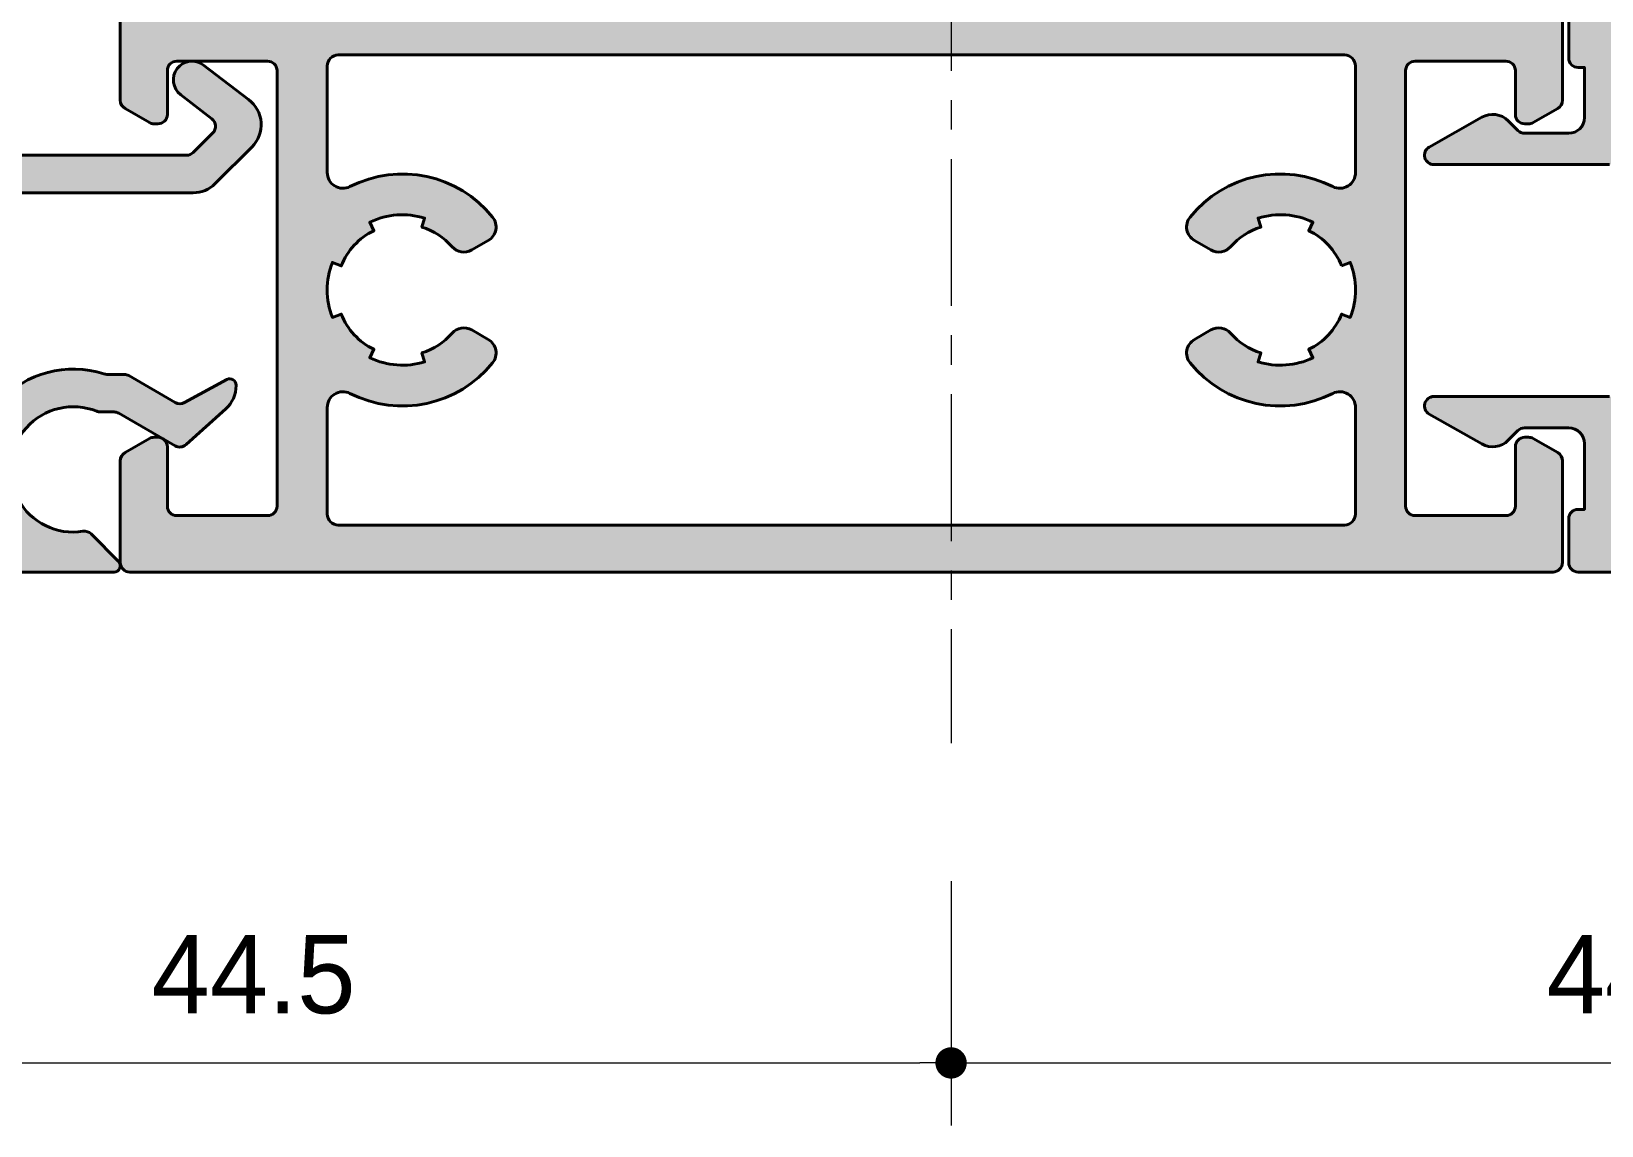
# Model space of a CAD drawing. Header units: millimetres. Extents: x -576 to 4430, y -1196 to 2690.
# Drawn here: x 66.3 to 116.4, y -751.3 to -716.4 of the extents above; entities that cross this region are included whole.
import ezdxf

# ---------------------------------------------------------------- set-up
doc = ezdxf.new("R2010")
doc.units = ezdxf.units.MM
doc.header["$LTSCALE"] = 0.25
doc.header["$MEASUREMENT"] = 0
doc.linetypes.add('CENTER', pattern=[2, 1.25, -0.25, 0.25, -0.25])
doc.layers.get('0').update_dxf_attribs({"lineweight": 5})
doc.layers.get('Defpoints').update_dxf_attribs({"lineweight": 5})
for name, color, linetype, lineweight in [('01_Aluminum', 4, 'Continuous', 40), ('01_Axis', 1, 'CENTER', 15), ('01_Dimension', 251, 'Continuous', 9)]:
    doc.layers.add(name, color=color, linetype=linetype, lineweight=lineweight)
doc.layers.add('01_Fill Aluminum', color=7, linetype='Continuous', lineweight=0, true_color=0xdcdcdc)
doc.styles.add('Aluk Text', font='GOTHIC.TTF')
doc.dimstyles.new('ALUK Manual 1-1', dxfattribs={"dimtxt": 2.5, "dimasz": 1, "dimexe": 2, "dimexo": 4, "dimgap": 1.5, "dimtad": 3, "dimdec": 1, "dimdsep": 46, "dimtxsty": 'Aluk Text', "dimblk": 'DOT', "dimcen": 0, "dimclrd": 256, "dimclre": 256, "dimclrt": 2, "dimaunit": 1, "dimadec": 0, "dimazin": 0, "dimtfac": 0.7, "dimtdec": 1, "dimtmove": 0, "dimatfit": 3, "dimldrblk": 'DOT', "dimfxl": 1, "dimtolj": 2, "dimlwd": -1, "dimlwe": -1, "dimarcsym": 0})

# ---------------------------------------------------------------- blocks, each defined once
blk = doc.blocks.new('_Dot')
at = {"color": 0, "linetype": 'ByBlock', "lineweight": -2}
blk.add_line((-0.5, 0), (-1, 0), dxfattribs=at)
at = {"color": 0, "linetype": 'ByBlock', "const_width": 0.5}
blk.add_lwpolyline([(-0.25, 0, 1), (0.25, 0, 1)], format="xyb", close=True, dxfattribs=at)
blk = doc.blocks.new('*D293')
at = {"layer": '01_Dimension', "ltscale": 0.25, "transparency": 16777216}
for p, q in [((51.12262027669476, -736.3827080516315), (51.12262027669476, -751.3007833236478)), ((95.62274950005758, -743.4993644168229), (95.62274950005758, -751.3007833236478)), ((52.12262027669476, -749.3007833236478), (94.62274950005758, -749.3007833236478))]:
    blk.add_line(p, q, dxfattribs=at)
at = {"layer": 'Defpoints', "color": 0, "ltscale": 0.25, "transparency": 16777216}
for p in [(51.12262027669476, -732.3827080516315), (95.62274950005758, -739.4993644168229), (95.62274950005758, -749.3007833236478)]:
    blk.add_point(p, dxfattribs=at)
at = {"layer": '01_Dimension', "ltscale": 0.25, "transparency": 16777216, "rotation": 180}
blk.add_blockref('_Dot', (51.12262027669476, -749.3007833236478), dxfattribs=at)
at = {"layer": '01_Dimension', "ltscale": 0.25, "transparency": 16777216}
blk.add_blockref('_Dot', (95.62274950005758, -749.3007833236478), dxfattribs=at)
at = {"layer": '01_Dimension', "color": 2, "ltscale": 0.25, "transparency": 16777216, "insert": (73.37268488837617, -746.4879009307178), "char_height": 2.5, "attachment_point": 5, "style": 'Aluk Text'}
blk.add_mtext('\\A2;44.5', dxfattribs=at)
blk = doc.blocks.new('*D294')
at = {"layer": '01_Dimension', "ltscale": 0.25, "transparency": 16777216}
for p, q in [((140.1226204633558, -736.3816966257813), (140.1226204633558, -751.3007833236474)), ((95.62274950005758, -743.4993644168229), (95.62274950005758, -751.3007833236474)), ((96.62274950005758, -749.3007833236474), (139.1226204633558, -749.3007833236474))]:
    blk.add_line(p, q, dxfattribs=at)
at = {"layer": 'Defpoints', "color": 0, "ltscale": 0.25, "transparency": 16777216}
for p in [(140.1226204633558, -732.3816966257813), (95.62274950005758, -739.4993644168229), (140.1226204633558, -749.3007833236474)]:
    blk.add_point(p, dxfattribs=at)
at = {"layer": '01_Dimension', "ltscale": 0.25, "transparency": 16777216, "rotation": 180}
blk.add_blockref('_Dot', (95.62274950005758, -749.3007833236474), dxfattribs=at)
at = {"layer": '01_Dimension', "ltscale": 0.25, "transparency": 16777216}
blk.add_blockref('_Dot', (140.1226204633558, -749.3007833236474), dxfattribs=at)
at = {"layer": '01_Dimension', "color": 2, "ltscale": 0.25, "transparency": 16777216, "insert": (117.8726849817067, -746.4879009307174), "char_height": 2.5, "attachment_point": 5, "style": 'Aluk Text'}
blk.add_mtext('\\A2;44.5', dxfattribs=at)

msp = doc.modelspace()

# ---------------------------------------------------------------- hatches: boundary and pattern name
at = {"layer": '01_Fill Aluminum', "ltscale": 0.25}
h = msp.add_hatch(color=256, dxfattribs=at)
h.dxf.hatch_style = 1
h.paths.add_polyline_path([(138.427722784093, -717.2398327739351, 0.414213562373108), (138.1277227840919, -716.9398327739349), (117.4228786388003, -716.9398327739358, 0.4142135623730811), (117.122878638801, -717.239832773936), (117.122878638801, -720.1398327739347, -0.4142135623730951), (116.622878638801, -720.6398327739347), (111.0228786387988, -720.6398327739347, -0.7734665372783174), (110.8769002896415, -720.0777443888868), (112.5545380394187, -719.1285701685578, -0.3370245678883059), (113.394212703256, -719.2428424711383), (113.7033350404081, -719.5519648082908, 0.1989123673794662), (113.9154670747639, -719.6398327739347), (115.3228786387999, -719.6398327739347, 0.4142135623730951), (115.8228786387999, -719.1398327739347), (115.8228786387999, -717.5398327739352), (115.6228786387992, -717.5398327739352, -0.4142135623730951), (115.3228786387999, -717.2398327739351), (115.3228786387999, -715.8398327739354, -0.4142135623730951), (115.6228786387992, -715.5398327739352), (138.3277227840927, -715.5398327739352, 0.4142135623730951), (138.6277227840919, -715.239832773936), (138.6277227840919, -669.9416451558685, 0.4142135623730979), (138.3277227840927, -669.6416451558683), (137.9767169309062, -669.6416451558683, -0.1763269807084874), (137.7838806480004, -669.5714584888041), (136.8102444454735, -668.7544807103635, -1.353562789777458), (138.0941476418966, -667.9234633376867, 0.3354367396455199), (138.3827750576502, -668.1416451558688), (139.8244745332222, -668.1416451558683, -0.4142135623731792), (140.1244745332233, -668.4416451558685), (140.1244745332251, -733.1398327739347, -0.4142135623730935), (139.6244745332251, -733.6398327739347), (115.6228786387992, -733.6398327739347, -0.4142135623732915), (115.3228786387981, -733.3398327739341), (115.3228786387999, -731.9398327739349, -0.4142135623729044), (115.6228786387992, -731.6398327739347), (115.8228786387999, -731.6398327739347), (115.8228786387999, -729.5395163543375, 0.4142135623730951), (115.3228786387999, -729.0395163543375), (113.9154670747639, -729.0395163543375, 0.1989123673796578), (113.7033350404081, -729.1273843199818), (113.394212703256, -729.4365066571339, -0.3370245678883899), (112.5545380394205, -729.5507789597149), (110.8734065286872, -728.5996280386165, -0.7681338758590105), (111.0228786387988, -728.0395163543384), (116.6228786387992, -728.0395163543375, -0.4142135623731179), (117.1228786387992, -728.5395163543375), (117.1228786387992, -731.6395163543397, 0.4142135623731151), (117.4228786388003, -731.9395163543389), (138.1277227840919, -731.939516354338, 0.4142135623730752), (138.427722784093, -731.6395163543378)])
h = msp.add_hatch(color=256, dxfattribs=at)
h.dxf.hatch_style = 1
h.paths.add_polyline_path([(74.12287843452305, -717.6398327741889, 0.4142135623730951), (73.82287843452377, -717.3398327741892), (70.92287843452414, -717.3398327741892, 0.4142135623730951), (70.62287843452305, -717.6398327741898), (70.62287843452305, -719.0398327741894, -0.4742974360923657), (70.26307081338837, -719.3338107469257, -0.1830809254934058), (70.05326319225333, -719.2996403953247), (69.2728784345245, -718.8490850453776, -0.2679491924310168), (69.12287843452305, -718.5892774242415), (69.12287843452305, -715.4398327741895, -0.4142135623730951), (70.12287843452305, -714.4398327741895), (70.32287843452377, -714.4398327741895, -0.414213562373095), (70.62287843452305, -714.7398327741893), (70.62287843452305, -715.3398327741887, 0.4142135623730951), (70.92287843452414, -715.6398327741894), (73.82286283377198, -715.6398327741894, 0.3405910713407194), (74.11295465764579, -715.416296711578), (74.38641016595011, -714.3788506963336, 0.3529849633643038), (74.24847197791587, -714.028365887208, -0.2715490385400059), (74.1473643712643, -713.8531209794559), (74.1473643712643, -712.3020268059012, -0.5062415994909248), (74.53708520607597, -712.015757401667), (76.45775396590489, -712.6177218518632, -0.1989123673788317), (76.92747240024346, -713.0104913930949), (77.07440167317418, -713.2915617291118, -0.5773502691906921), (76.88877704294555, -713.5840399277052), (76.6003554886529, -713.5719428059969), (75.5162922787722, -715.2800397023833, 0.1423287356552945), (75.42287937884157, -715.6015509930766), (75.42287937884157, -715.6398327741894, 0.7071067811867222), (75.98856480379163, -715.6398327741894), (80.02287937884194, -715.6398327741894, 0.4142135623730951), (80.32287937884121, -715.3398327741896), (80.32287937884121, -715.1202175319157, 0.1316524975848087), (80.28268699997807, -714.9702175319184), (79.34911894813831, -713.4398327741891, -0.5773502691902034), (79.52232402889513, -713.1398327741894), (80.94751227376128, -713.1398327741894, -0.2614866908333222), (81.80120761292073, -713.6190600138638), (82.74158397335395, -715.160605534515, 0.261486690833315), (83.59527931251341, -715.6398327741889), (100.6504775565327, -715.6398327741894, 0.2614866908333646), (101.5041728956921, -715.1606055345154), (102.4445492561254, -713.6190600138638, -0.2614866908332722), (103.2982445952848, -713.1398327741894), (104.723432840151, -713.1398327741889, -0.5935689061802397), (104.891606262313, -713.448081100173), (103.9706173569621, -714.957845042943, 0.1439605782764234), (103.9228774902049, -715.1202175319189), (103.9228774902049, -715.3398327741887, 0.4142135623730999), (104.222877490206, -715.6398327741894), (108.2571920652563, -715.6398327741894, 0.7071067811867222), (108.8228774902045, -715.6398327741894), (108.8228774902045, -715.6015509930761, 0.1423287356552947), (108.7294645902739, -715.2800397023833), (107.6454013803932, -713.5719428059969), (107.3569798261024, -713.5840399277052, -0.5773502691890878), (107.1713551958737, -713.2915617291127), (107.3182844688008, -713.0104913930985, -0.198912367380223), (107.788002903143, -712.6177218518632), (109.7086716629719, -712.015757401667, -0.5062415994908254), (110.0983924977818, -712.3020268059007), (110.0983924977818, -713.8559254958744, -0.2677884243583146), (109.9972848911302, -714.0283658872075, 0.3273263733949046), (109.8523154280765, -714.3521751749716), (110.1328022114021, -715.4162967115789, 0.3405910713408985), (110.4228940352777, -715.6398327741903), (113.3228784345238, -715.6398327741894, 0.414213562373005), (113.622878434523, -715.3398327741896), (113.622878434523, -714.7398327741897, -0.4142135623737611), (113.9228784345241, -714.4398327741891), (114.1228784345267, -714.4398327741895, -0.4142135623724291), (115.122878434523, -715.4398327741895), (115.122878434523, -718.5892774242433, -0.2679491924310176), (114.9728784345234, -718.849085045378), (114.1924936767964, -719.2996403953242, -0.1830809254919548), (113.9826860556595, -719.3338107469252, -0.4742974360931694), (113.622878434523, -719.0398327741885), (113.622878434523, -717.6398327741889, 0.4142135623730939), (113.3228784345238, -717.3398327741892), (110.4228784345241, -717.3398327741892, 0.4142135623730951), (110.122878434523, -717.6398327741898), (110.122878434523, -731.5398327741885, 0.4142135623730951), (110.4228784345241, -731.8398327741892), (113.3228784345238, -731.8398327741892, 0.4142135623730951), (113.622878434523, -731.5398327741894), (113.622878434523, -729.6398327741898, -0.4742974360917166), (113.9826860556595, -729.3458548014531, -0.1830809254934243), (114.1924936767946, -729.3800251530537), (114.9728784345234, -729.8305805030003, -0.2679491924311358), (115.122878434523, -730.0903881241355), (115.122878434523, -733.3398327741896, -0.4142135623730951), (114.8228784345238, -733.6398327741894), (69.42287843452414, -733.6398327741894, -0.4142135623730951), (69.12287843452305, -733.3398327741887), (69.12287843452305, -730.0903881241373, -0.267949192431135), (69.2728784345245, -729.8305805030008), (70.05326319225333, -729.3800251530541, -0.1830809254922483), (70.26307081338655, -729.3458548014531, -0.4742974360934722), (70.62287843452305, -729.6398327741889), (70.62287843452305, -731.5398327741885, 0.4142135623730951), (70.92287843452414, -731.8398327741892), (73.82287843452377, -731.8398327741892, 0.4142135623730951), (74.12287843452305, -731.5398327741894)])
h.paths.add_polyline_path([(75.72287843452341, -720.8944263529373, 0.5594340831480347), (76.44906891071605, -721.3403387529464, -0.3536631754719269), (80.99875331356907, -722.3121421286795, -0.460949702266015), (80.8601215731569, -723.059742450076), (80.33251641392326, -723.3643554307849, -0.3586057923506222), (79.7056629563458, -723.2599480719908, 0.1395160515611566), (78.7418643007868, -722.6333876208522), (78.83029085310864, -722.3467157791164, 0.1892102083955362), (77.0815574606413, -722.4777652300376), (77.21172258237584, -722.7480558904084, 0.189210208395543), (76.16804356237026, -723.8728743618343), (75.88878143777674, -723.7632720545238, 0.189210208395456), (75.88878143777674, -725.5169089714822), (76.16804356237026, -725.4073066641726, 0.1892102083955119), (77.21172258237584, -726.5321251355984), (77.0815574606413, -726.8024157959693, 0.1892102083955409), (78.83029085310864, -726.93346524689), (78.7418643007868, -726.6467934051542, 0.1395160515610203), (79.7056629563458, -726.0202329540151, -0.3586057923507588), (80.33251641392326, -725.9158255952206), (80.8601215731569, -726.2204385759295, -0.460949702265669), (80.99875331356907, -726.9680388973242, -0.3536631754721924), (76.44906891071605, -727.9398422730604, 0.5594340831479676), (75.72287843452341, -728.3857546730695), (75.72287843452341, -731.7898327741894, 0.4142135623730951), (76.07287843452377, -732.1398327741894), (108.1728784345241, -732.1398327741894, 0.4142135623732509), (108.5228784345245, -731.789832774189), (108.5228784345227, -728.3857546730704, 0.559434083147704), (107.7966879583337, -727.9398422730632, -0.3536631754722028), (103.2470035554788, -726.9680388973251, -0.4609497022651223), (103.385635295891, -726.2204385759304), (103.9132404551228, -725.915825595221, -0.358605792351154), (104.5400939127039, -726.0202329540151, 0.1395160515610036), (105.5038925682611, -726.6467934051542), (105.4154660159375, -726.93346524689, 0.1892102083955443), (107.1641994084048, -726.8024157959693), (107.0340342866702, -726.5321251355984, 0.1892102083955134), (108.0777133066758, -725.4073066641726), (108.3569754312693, -725.5169089714822, 0.1892102083954612), (108.3569754312693, -723.7632720545238), (108.0777133066758, -723.8728743618343, 0.1892102083955367), (107.0340342866702, -722.7480558904084), (107.1641994084066, -722.4777652300376, 0.1892102083955192), (105.4154660159375, -722.3467157791164), (105.5038925682611, -722.6333876208522, 0.1395160515612087), (104.5400939127003, -723.2599480719908, -0.3586057923508513), (103.9132404551228, -723.3643554307845), (103.385635295891, -723.0597424500764, -0.4609497022651642), (103.2470035554807, -722.3121421286813, -0.3536631754721377), (107.7966879583337, -721.3403387529437, 0.5594340831476671), (108.5228784345227, -720.8944263529364), (108.5228784345245, -717.4898327741897, 0.414213562373252), (108.1728784345241, -717.1398327741894), (76.07287843452377, -717.1398327741894, 0.4142135623730951), (75.72287843452341, -717.4898327741888)], flags=16)
h = msp.add_hatch(color=256, dxfattribs=at)
h.dxf.hatch_style = 1
h.paths.add_polyline_path([(52.53900244602028, -725.2405279294288, 0.2378242316405747), (52.43169716443026, -725.4884105329269), (52.59529363416095, -731.1805832938434, 0.4022031260866227), (53.58243428424794, -732.1517770931945), (64.19350858638882, -732.2838590636906, 0.5420708623594647), (64.66643211937298, -731.5921497032376, -0.6394709010001818), (68.60134689657934, -727.3181034563007, 0.0779544485898487), (68.69320396570856, -727.3325123520084), (69.24440207224416, -727.3325123520075, -0.1316524975878742), (69.3944020722447, -727.372704730872), (70.87580966725454, -728.2279958046314, 0.2608278656961501), (71.16884016430504, -728.231896880572), (72.521628936448, -727.4981704140959, -0.5685093927567902), (72.81698260114808, -727.6739762121459), (72.81698260114808, -727.692747613325, -0.2125565616700903), (72.4861132075066, -728.4358924388024), (71.22197231297923, -729.5741300127969, -0.3249196962328418), (70.87123313107168, -729.6109941862891), (70.49197193346754, -729.3920276317589, 0.03761430033742275), (70.45293723358463, -729.3694909372738), (69.07286304132776, -728.5727047308727, 0.1316524975874033), (68.92286304132813, -728.5325123520082), (68.48468271315505, -728.5325123520082, -0.09647240044979583), (68.37209864090073, -728.5105857715838, 1.314619193601405), (67.93167540513878, -732.3402159704805, -0.2397131860925462), (68.19032802638594, -732.4244550463821), (69.06428439756473, -733.2984114175623, -0.6681786379191135), (68.92286304132813, -733.6398327737992), (51.32286304132776, -733.6398327737992, -0.4142135623730949), (51.12286304132704, -733.4398327737989), (51.12286304131976, -723.4398307246005, -0.4142136209387922), (51.42286310130748, -723.1398307246003), (52.62286093209605, -723.1398309645468, 0.4142136209387935), (52.92286099208377, -722.8398309645471), (52.92286099208377, -721.4049632619584, -0.3249196962329797), (53.13015589377028, -721.1196463070704), (54.56168716435332, -720.6545136014851, -0.07870170682455319), (54.65439226266517, -720.6398305563738), (54.92286099208286, -720.6398305563738, -0.414213562373095), (55.22286099208304, -720.939830556374), (55.22286099208304, -721.8398314754617, 0.4142135623730946), (55.52286099208413, -722.1398314754618), (56.67783034110016, -722.1398314754618, 0.1539147432816475), (56.84990329334414, -722.085577073807), (59.21394523949402, -720.4302567765561, -0.1539147432816491), (59.50073349323338, -720.339832773799), (71.23674324707372, -720.339832773799, 0.1989123673796609), (71.44887528142954, -720.2519648081551), (72.07225237468901, -719.6285877148947, 0.4529657504804815), (72.04285014078778, -719.178527498042), (71.04957622829443, -718.4156891410129, -1.000038316696514), (71.78053189485945, -717.4640044183219), (73.21247284021138, -718.5639152882126, -0.4579875136935487), (73.32375770973431, -720.0741386546978), (72.15095680944705, -721.2469395549841, -0.1989123673796583), (71.44385002826039, -721.5398327737979), (59.87909209716872, -721.5398327737979, 0.1539147432815672), (59.59230384342936, -721.630256776555), (57.66733393775121, -722.9781354644323, -0.1539147432817131), (56.52018092279468, -723.3398314754617), (54.92598747261491, -723.3398314754608, 0.1755946907436947), (54.73380491054286, -723.4094711862716)])

# ---------------------------------------------------------------- linework, layer by layer
at = {"layer": '01_Aluminum'}
for points in [[(115.122878434523, -715.4398327741895), (115.122878434523, -718.5892774242428, -0.2679491924313052), (114.9728784345234, -718.849085045378), (114.1924936767946, -719.2996403953247, -0.1316524975874156), (114.0424936767931, -719.3398327741892), (113.9228784345241, -719.3398327741892, -0.4142135623726511), (113.622878434523, -719.0398327741894), (113.622878434523, -717.6398327741894, 0.4142135623728731), (113.3228784345238, -717.3398327741892), (110.4228784345241, -717.3398327741892, 0.414213562372873), (110.122878434523, -717.6398327741894), (110.122878434523, -731.5398327741894, 0.4142135623726511), (110.4228784345241, -731.8398327741892), (113.3228784345238, -731.8398327741892, 0.4142135623726512), (113.622878434523, -731.5398327741894), (113.622878434523, -729.6398327741894, -0.414213562372873), (113.9228784345241, -729.3398327741892), (114.0424936767949, -729.3398327741892, -0.1316524975873121), (114.1924936767946, -729.3800251530541), (114.9728784345234, -729.8305805030003, -0.2679491924312578), (115.122878434523, -730.090388124136), (115.122878434523, -733.3398327741892, -0.4142135623729842), (114.8228784345238, -733.6398327741894), (69.42287843452414, -733.6398327741894, -0.4142135623732061), (69.12287843452305, -733.3398327741892), (69.12287843452305, -730.090388124136, -0.267949192431055), (69.2728784345245, -729.8305805030003), (70.05326319225333, -729.3800251530541, -0.1316524975873672), (70.20326319225296, -729.3398327741896), (70.32287843452377, -729.3398327741892, -0.4142135623728731), (70.62287843452305, -729.6398327741894), (70.62287843452305, -731.5398327741894, 0.4142135623726511), (70.92287843452414, -731.8398327741892), (73.82287843452377, -731.8398327741892, 0.4142135623726512), (74.12287843452305, -731.5398327741894), (74.12287843452305, -717.6398327741894, 0.4142135623728731), (73.82287843452377, -717.3398327741892), (70.92287843452414, -717.3398327741892, 0.414213562372873), (70.62287843452305, -717.6398327741894), (70.62287843452305, -719.0398327741894, -0.4142135623726512), (70.32287843452377, -719.3398327741892), (70.20326319225296, -719.3398327741892, -0.1316524975873639), (70.05326319225333, -719.2996403953247), (69.2728784345245, -718.849085045378, -0.2679491924311528), (69.12287843452305, -718.5892774242428), (69.12287843452305, -715.4398327741895, -0.414213562373095)], [(138.3277227840908, -715.5398327739352), (115.6228786387992, -715.5398327739352, 0.414213562373095), (115.3228786387981, -715.8398327739354), (115.3228786387981, -717.2398327739351, 0.414213562373095), (115.6228786387992, -717.5398327739352), (115.8228786387999, -717.5398327739352), (115.8228786387999, -719.1398327739347, -0.414213562373095), (115.3228786387999, -719.6398327739347), (113.9154670747621, -719.6398327739347, -0.1989123673797305), (113.7033350404063, -719.5519648082894), (113.3942127032542, -719.2428424711383, 0.3370245678882385), (112.5545380394187, -719.1285701685578), (110.8734065286853, -720.0797210896566, 0.7681338758590286), (111.0228786387988, -720.6398327739347), (116.6228786387992, -720.6398327739347, 0.414213562373095)], [(59.5007334932352, -720.339832773799), (71.23674324707372, -720.339832773799, 0.1989123673799484), (71.44887528142954, -720.2519648081546), (72.07225237468901, -719.6285877148952, 0.4529657504802867), (72.04285014078869, -719.1785274980424), (71.04957622829443, -718.4156891410124, -0.9999999999999792), (71.78049543011275, -717.4639764110283), (73.21247284021138, -718.5639152882126, -0.4579875136936188), (73.32375770973431, -720.0741386546982), (72.15095680944705, -721.2469395549846, -0.1989123673796791), (71.44385002826039, -721.5398327737979), (59.87909209716872, -721.5398327737979, 0.153914743281608)], [(64.6664321193739, -731.5921497032381, -0.6394709010001509), (68.60134689657843, -727.3181034563007, 0.07795444858954005), (68.69320396570856, -727.3325123520084), (69.24440207224416, -727.3325123520075, -0.1316524975874838), (69.39440207224561, -727.3727047308724), (70.87580966725454, -728.2279958046314, 0.2608278656967649), (71.16884016430504, -728.2318968805715), (72.521628936448, -727.4981704140959, -0.5685093927568832), (72.81698260114808, -727.6739762121464), (72.81698260114808, -727.6927476133241, -0.212556561670061), (72.48611320750842, -728.435892438802), (71.22197231297923, -729.5741300127969, -0.3249196962327348), (70.87123313107168, -729.6109941862891), (69.07286304132776, -728.5727047308723, 0.1316524975872261), (68.92286304132813, -728.5325123520082), (68.48468271315414, -728.5325123520082, -0.09647240044982194), (68.37209864089982, -728.5105857715838, 1.314619193601183), (67.93167540513878, -732.3402159704805, -0.2397131860924494), (68.19032802638594, -732.4244550463821), (69.06428439756473, -733.2984114175628, -0.6681786379185342), (68.92286304132813, -733.6398327737992), (51.32286304132776, -733.6398327737992, -0.4142135623732282)], [(116.6228786387992, -728.0395163543375), (111.0228786387988, -728.0395163543384, 0.7681338758590286), (110.8734065286853, -728.5996280386165), (112.5545380394205, -729.5507789597153, 0.3370245678883753), (113.394212703256, -729.4365066571339), (113.7033350404063, -729.1273843199828, -0.1989123673797113), (113.9154670747621, -729.0395163543375), (115.3228786387999, -729.0395163543375, -0.414213562373095), (115.8228786387999, -729.5395163543375), (115.8228786387999, -731.6398327739347), (115.6228786387992, -731.6398327739347, 0.414213562372762), (115.3228786387999, -731.9398327739349), (115.3228786387981, -733.3398327739354, 0.4142135623726622), (115.6228786387992, -733.6398327739347), (139.6244745332233, -733.6398327739347, 0.414213562373095)]]:
    msp.add_lwpolyline(points, format="xyb", dxfattribs=at)
msp.add_lwpolyline([(108.0777133066758, -723.8728743618343, 0.1892102083955368), (107.0340342866702, -722.7480558904084), (107.1641994084066, -722.4777652300376, 0.1892102083955191), (105.4154660159375, -722.3467157791164), (105.5038925682611, -722.6333876208522, 0.1395160515611105), (104.5400939127003, -723.2599480719904, -0.3586057923509753), (103.9132404551228, -723.3643554307849), (103.385635295891, -723.059742450076, -0.4609497022656113), (103.2470035554807, -722.3121421286804, -0.3536631754720685), (107.7966879583337, -721.3403387529437, 0.5594340831481074), (108.5228784345227, -720.8944263529355), (108.5228784345245, -717.4898327741897, 0.4142135623733804), (108.1728784345241, -717.1398327741894), (76.07287843452195, -717.1398327741894, 0.4142135623731902), (75.72287843452341, -717.4898327741893), (75.72287843452341, -720.894426352936, 0.5594340831480957), (76.44906891071423, -721.3403387529469, -0.3536631754720773), (80.99875331356907, -722.31214212868, -0.4609497022655955), (80.8601215731569, -723.059742450076), (80.33251641392326, -723.3643554307849, -0.3586057923509783), (79.7056629563458, -723.2599480719904, 0.1395160515610996), (78.7418643007868, -722.6333876208522), (78.83029085310864, -722.3467157791164, 0.1892102083955362), (77.0815574606413, -722.4777652300376), (77.21172258237584, -722.7480558904084, 0.1892102083955431), (76.16804356237026, -723.8728743618343), (75.88878143777674, -723.7632720545238, 0.1892102083954559), (75.88878143777674, -725.5169089714822), (76.16804356237026, -725.4073066641726, 0.1892102083955118), (77.21172258237584, -726.5321251355984), (77.0815574606413, -726.8024157959693, 0.1892102083955409), (78.83029085310864, -726.93346524689), (78.7418643007868, -726.6467934051542, 0.1395160515610882), (79.7056629563458, -726.0202329540147, -0.3586057923508858), (80.33251641392326, -725.915825595221), (80.8601215731569, -726.22043857593, -0.4609497022656108), (80.99875331356725, -726.9680388973251, -0.3536631754722095), (76.44906891071423, -727.93984227306, 0.5594340831480957), (75.72287843452341, -728.3857546730709), (75.72287843452341, -731.7898327741894, 0.4142135623731902), (76.07287843452377, -732.1398327741894), (108.1728784345241, -732.1398327741894, 0.41421356237319), (108.5228784345245, -731.7898327741894), (108.5228784345227, -728.3857546730709, 0.5594340831481074), (107.7966879583337, -727.9398422730632, -0.3536631754722086), (103.2470035554788, -726.9680388973251, -0.4609497022656073), (103.385635295891, -726.22043857593), (103.9132404551228, -725.915825595221, -0.3586057923508794), (104.5400939127021, -726.0202329540147, 0.1395160515610957), (105.5038925682611, -726.6467934051542), (105.4154660159375, -726.93346524689, 0.1892102083955443), (107.1641994084048, -726.8024157959693), (107.0340342866702, -726.5321251355984, 0.1892102083955134), (108.0777133066758, -725.4073066641726), (108.3569754312693, -725.5169089714822, 0.1892102083954612), (108.3569754312693, -723.7632720545238)], format="xyb", close=True, dxfattribs=at)
at = {"layer": '01_Axis', "ltscale": 15}
msp.add_line((95.62299226459527, -585.4614992908695), (95.62299226459527, -739.1001181376527), dxfattribs=at)

# ---------------------------------------------------------------- dimensions: what is measured, and where the dimension line sits
at = {"layer": '01_Dimension', "ltscale": 0.25}
for base, p1, p2, picture, middle in [((95.62274950005758, -749.3007833236478), (51.12262027669476, -732.3827080516315), (95.62274950005758, -739.4993644168229), '*D293', (73.37268488837617, -746.4879009307178)), ((140.1226204633558, -749.3007833236474), (95.62274950005758, -739.4993644168229), (140.1226204633558, -732.3816966257813), '*D294', (117.8726849817067, -746.4879009307174))]:
    dim = msp.add_linear_dim(base=base, p1=p1, p2=p2, dimstyle='ALUK Manual 1-1', dxfattribs=at)
    dim.commit()
    dim.dimension.update_dxf_attribs({"geometry": picture, "text_midpoint": middle})

doc.saveas('drawing.dxf')
